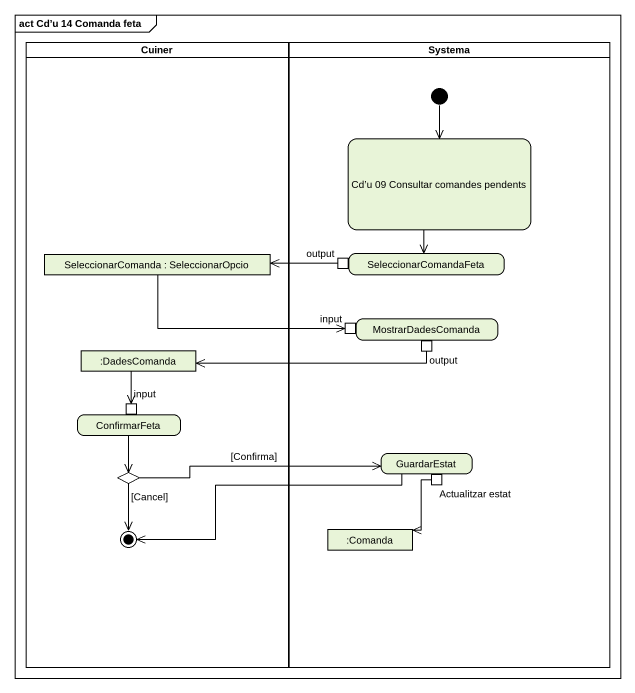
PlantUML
@startuml
mainframe act Cd’u 14 Comanda feta
hide empty description
state Cuiner <<partition>> {
  state "SeleccionarComanda : SeleccionarOpcio" as SeleccionarComanda <<object>>
  state ":DadesComanda" as DadesComanda <<object>>
  state ConfirmarFeta {
    state "input" as input_2 <<inputPin>>
  }
  state choice1 <<choice>>
  state final1 <<end>>
}
state Systema <<partition>> {
  state "Cd’u 09 Consultar comandes pendents" as Cd_u_09_Consultar_comandes
  state SeleccionarComandaFeta {
    state output <<outputPin>>
  }
  state MostrarDadesComanda {
    state input <<inputPin>>
    state "output" as output_2 <<outputPin>>
  }
  state GuardarEstat {
    state "Actualitzar estat" as Actualitzar_estat <<outputPin>>
  }
  state ":Comanda" as Comanda <<object>>
  [*] --> Cd_u_09_Consultar_comandes
}
Cd_u_09_Consultar_comandes --> SeleccionarComandaFeta
SeleccionarComanda -right-> input
output -left-> SeleccionarComanda
output_2 -left-> DadesComanda
DadesComanda --> input_2
ConfirmarFeta --> choice1
GuardarEstat -left-> final1
choice1 -right-> GuardarEstat : [Confirma]
choice1 --> final1 : [Cancel]
Actualitzar_estat --> Comanda
@enduml
